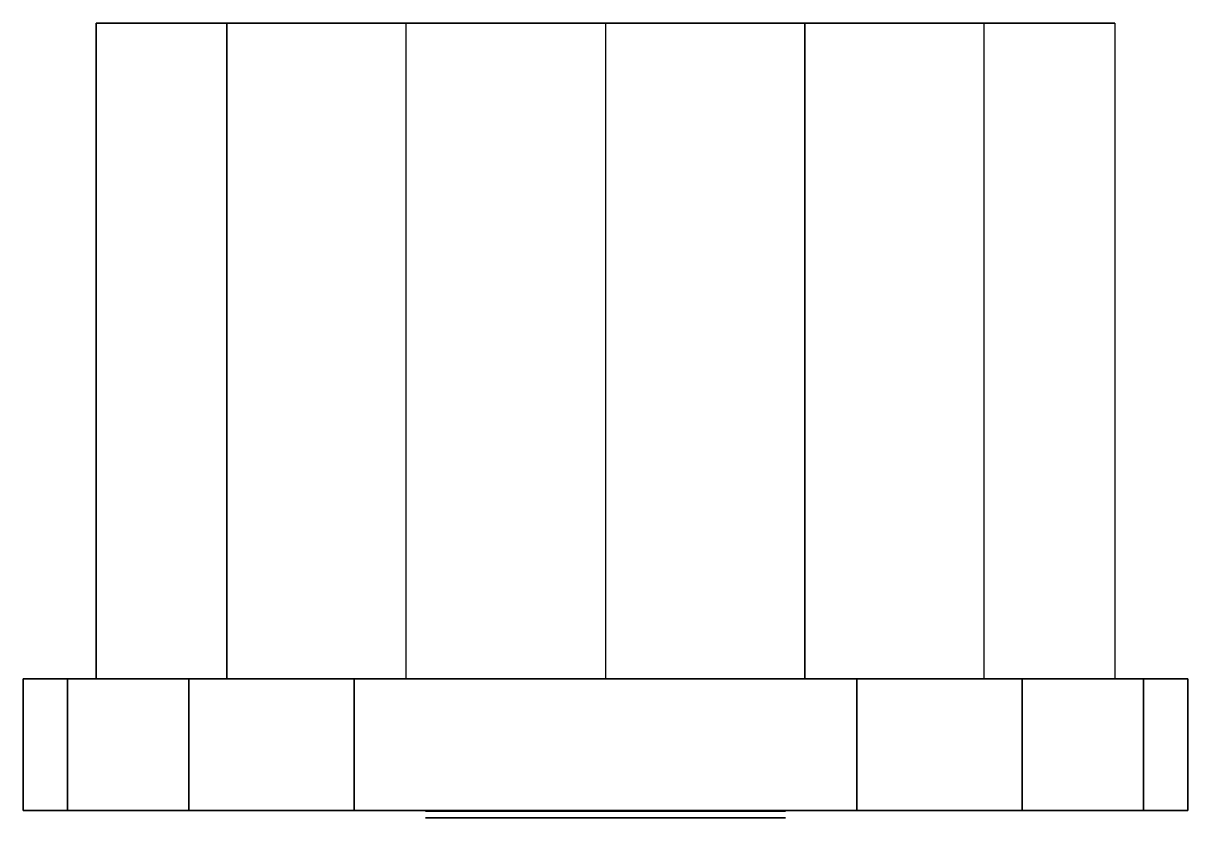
# Model space of a CAD drawing. Extents: x -8.8 to 8.8, y -2.1 to 9.9.
import ezdxf

# ---------------------------------------------------------------- set-up
doc = ezdxf.new("R2010")
doc.units = 0
doc.header["$MEASUREMENT"] = 0
doc.layers.add('ACESSORIO', color=7, linetype='CONTINUOUS')
doc.layers.add('ACESSORIO_DET', color=28, linetype='CONTINUOUS')

msp = doc.modelspace()

# ---------------------------------------------------------------- linework, layer by layer
at = {"layer": 'ACESSORIO'}
for points in [[(-5.722, 9.9, 4.792), (-5.722, 0, 4.792), (-7.7, 0, -0.206), (-7.7, 9.9, -0.206)], [(-7.7, 9.9, -0.206), (-7.7, 0, -0.206), (-3.011, 0, -6.6), (-3.011, 9.9, -6.6)], [(0, 9.9, -0.206), (-7.7, 9.9, -0.206), (-3.011, 9.9, -6.6), (0, 9.9, -6.6)], [(0, 9.9, -0.206), (-7.7, 9.9, -0.206), (-5.722, 9.9, 4.792), (0, 9.9, 7)], [(0, 9.9, 7), (0, 0, 7), (-5.722, 0, 4.792), (-5.722, 9.9, 4.792)], [(3.011, 0, -6.6), (-3.011, 0, -6.6), (-3.011, 9.9, -6.6), (3.011, 9.9, -6.6)], [(0, 9.9, 7), (0, 0, 7), (5.722, 0, 4.792), (5.722, 9.9, 4.792)], [(0, 9.9, 7), (5.722, 9.9, 4.792), (7.7, 9.9, -0.206), (0, 9.9, -0.206)], [(0, 9.9, -0.206), (0, 9.9, -6.6), (3.011, 9.9, -6.6), (7.7, 9.9, -0.206)], [(7.7, 9.9, -0.206), (7.7, 0, -0.206), (3.011, 0, -6.6), (3.011, 9.9, -6.6)], [(5.722, 0, 4.792), (5.722, 9.9, 4.792), (7.7, 9.9, -0.206), (7.7, 0, -0.206)], [(-2.72, 0, -6.6), (-2.72, 0, 3), (-8.8, 0, 3), (-8.8, 0, -6.6)], [(-8.8, 0, 3), (-8.8, -1.99, 3), (-8.8, -1.99, -6.6), (-8.8, 0, -6.6)], [(-8.8, 0, -6.6), (-8.8, -1.99, -6.6), (8.8, -1.99, -6.6), (8.8, 0, -6.6)], [(8.8, 0, -6.6), (8.8, 0, 3), (-8.8, 0, 3), (-8.8, 0, -6.6)], [(-8.8, 0, 3), (-8.13, 0, 5.5), (-8.13, -1.99, 5.5), (-8.8, -1.99, 3)], [(8.8, 0, 3), (8.13, 0, 5.5), (-8.13, 0, 5.5), (-8.8, 0, 3)], [(-8.13, 0, 5.5), (-6.3, 0, 7.33), (-6.3, -1.99, 7.33), (-8.13, -1.99, 5.5)], [(8.13, 0, 5.5), (6.3, 0, 7.33), (-6.3, 0, 7.33), (-8.13, 0, 5.5)], [(-6.3, 0, 7.33), (-3.8, 0, 8), (-3.8, -1.99, 8), (-6.3, -1.99, 7.33)], [(6.3, 0, 7.33), (3.8, 0, 8), (-3.8, 0, 8), (-6.3, 0, 7.33)], [(-3.8, 0, 8), (3.8, 0, 8), (3.8, -1.99, 8), (-3.8, -1.99, 8)], [(2.72, 0, -6.6), (2.72, 0, 3), (8.8, 0, 3), (8.8, 0, -6.6)], [(6.3, -1.99, 7.33), (3.8, -1.99, 8), (3.8, 0, 8), (6.3, 0, 7.33)], [(8.13, -1.99, 5.5), (6.3, -1.99, 7.33), (6.3, 0, 7.33), (8.13, 0, 5.5)], [(8.8, -1.99, 3), (8.13, -1.99, 5.5), (8.13, 0, 5.5), (8.8, 0, 3)], [(8.8, -1.99, -6.6), (8.8, -1.99, 3), (8.8, 0, 3), (8.8, 0, -6.6)], [(0, 0, -0.206), (-7.7, 0, -0.206), (-5.722, 0, 4.792), (0, 0, 7)], [(0, 0, -0.206), (-7.7, 0, -0.206), (-3.011, 0, -6.6), (0, 0, -6.6)], [(0, 0, 7), (5.722, 0, 4.792), (7.7, 0, -0.206), (0, 0, -0.206)], [(0, 0, -0.206), (0, 0, -6.6), (3.011, 0, -6.6), (7.7, 0, -0.206)], [(-8.8, -1.99, -6.6), (-8.8, -1.99, 3), (-2.72, -1.99, 3), (-2.72, -1.99, -6.6)], [(8.13, -1.99, 5.5), (8.8, -1.99, 3), (-8.8, -1.99, 3), (-8.13, -1.99, 5.5)], [(-8.13, -1.99, 5.5), (-6.3, -1.99, 7.33), (6.3, -1.99, 7.33), (8.13, -1.99, 5.5)], [(-6.3, -1.99, 7.33), (-3.8, -1.99, 8), (3.8, -1.99, 8), (6.3, -1.99, 7.33)], [(-2.72, -2, -6.6), (2.72, -2, -6.6), (2.72, -2, 3), (-2.72, -2, 3)], [(2.72, -1.99, -6.6), (2.72, -1.99, 3), (8.8, -1.99, 3), (8.8, -1.99, -6.6)]]:
    msp.add_3dface(points, dxfattribs=at)
at = {"layer": 'ACESSORIO_DET'}
msp.add_3dface([(-2.72, -2.1, -6.6), (-2.72, -2.1, 3), (2.72, -2.1, 3), (2.72, -2.1, -6.6)], dxfattribs=at)

doc.saveas('drawing.dxf')
